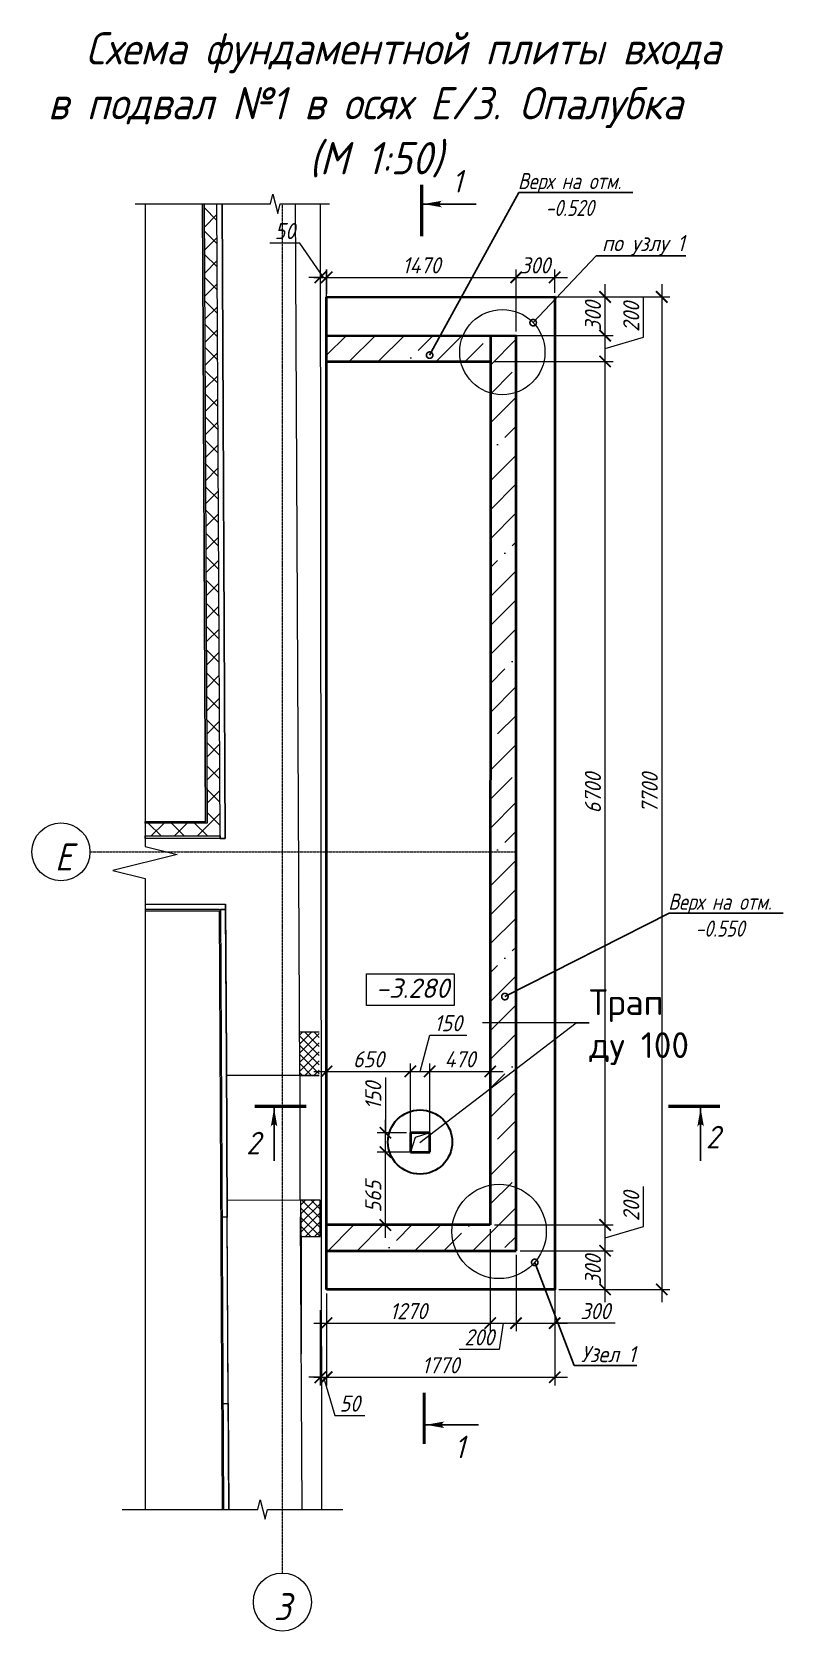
# Model space of a CAD drawing. Header units: millimetres. Extents: x 504091 to 2165846, y 135022 to 442887.
# Drawn here: x 1268384 to 1274212, y 255881 to 268288 of the extents above; entities that cross this region are included whole.
import ezdxf
from ezdxf import colors
from ezdxf.entities.mleader import LeaderData, LeaderLine
from ezdxf.math import Vec2, Vec3

# ---------------------------------------------------------------- set-up
doc = ezdxf.new("R2010")
doc.units = ezdxf.units.MM
for name, pattern in [('ADSK_Линия сетки', [25, 20, -2.5, 0, -2.5]), ('IMPORT-ADSK_Штриховая_ш3 п1_5 _2_', [4.5, 3, -1.5]), ('осеваяX2', [4, 2.5, -0.5, 0.5, -0.5])]:
    doc.linetypes.add(name, pattern=pattern)
doc.layers.get('Defpoints').update_dxf_attribs({"color": 255})
doc.layers.add('!Defpoints', color=255, linetype='Continuous', lineweight=5, plot=False)
for name, color, linetype, lineweight in [('+АР_Вспомогательная', 7, 'Continuous', 9), ('A-DETL', 90, 'Continuous', 9), ('A-DETL-GENF', 92, 'Continuous', 18), ('A-DETL-MEDM', 33, 'Continuous', 9), ('A-DETL-THIN', 151, 'Continuous', 18), ('S-STRS', 31, 'Continuous', 9), ('Аннотация', 7, 'Continuous', 9), ('Монолит тонкий', 204, 'Continuous', 9), ('Обобщенные модели', 7, 'Continuous', 18), ('Оси', 165, 'осеваяX2', 13), ('отметки', 7, 'Continuous', 20), ('Размер', 7, 'Continuous', 13), ('Размеры КР', 164, 'Continuous', 9)]:
    doc.layers.add(name, color=color, linetype=linetype, lineweight=lineweight)
for name, color, linetype in [('PS_Обозначения', 7, 'Continuous'), ('SGRAND', 7, 'Continuous'), ('Контур', 7, 'Continuous')]:
    doc.layers.add(name, color=color, linetype=linetype)
doc.styles.add('GOST 2.304_new', font='isocpeur.ttf', dxfattribs={"width": 0.9, "oblique": 15})
doc.styles.add('PDF ISOCPEUR', font='isocpeur.ttf')
doc.dimstyles.new('SPDS 1_50', dxfattribs={"dimscale": 50, "dimtxt": 2.5, "dimasz": 1.77, "dimexe": 1.25, "dimexo": 0.625, "dimtad": 1, "dimdec": 0, "dimrnd": 0.001, "dimzin": 9, "dimtxsty": 'GOST 2.304_new', "dimblk": 'ARCHTICK', "dimcen": 2.5, "dimdle": 2, "dimclrt": 256, "dimadec": 0, "dimazin": 2, "dimtfac": 0.75, "dimtdec": 0, "dimtmove": 1, "dimatfit": 3, "dimfxl": 0, "dimtolj": 1, "dimlwd": 9, "dimlwe": 9, "dimarcsym": 0})

# ---------------------------------------------------------------- blocks, each defined once
blk = doc.blocks.new('_ArchTick')
at = {"color": 0, "linetype": 'ByBlock', "const_width": 0.15}
blk.add_lwpolyline([(-0.5, -0.5), (0.5, 0.5)], dxfattribs=at)
blk = doc.blocks.new('*D2833')
at = {"layer": 'Defpoints', "color": 0, "lineweight": 20, "transparency": 16777216}
for p in [(1270670, 258532), (1270621, 258403), (1270670, 257850)]:
    blk.add_point(p, dxfattribs=at)
at = {"layer": 'Контур', "color": 0, "lineweight": 9, "transparency": 16777216}
for p, q in [((1270670, 258500), (1270670, 257787)), ((1270621, 258371), (1270621, 257787)), ((1270621, 257850), (1270532, 257850)), ((1270621, 257850), (1270670, 257850)), ((1270621, 257850), (1270670, 257850)), ((1270646, 257850), (1270735, 257553)), ((1270670, 257850), (1270759, 257850)), ((1270735, 257553), (1270966, 257553))]:
    blk.add_line(p, q, dxfattribs=at)
at = {"layer": 'Контур', "color": 0, "lineweight": 9, "transparency": 16777216, "xscale": 88.5, "yscale": 88.5, "zscale": 88.5}
blk.add_blockref('_ArchTick', (1270621, 257850), dxfattribs=at)
at = {"layer": 'Контур', "color": 0, "lineweight": 9, "transparency": 16777216, "xscale": 88.5, "yscale": 88.5, "zscale": 88.5, "rotation": 180}
blk.add_blockref('_ArchTick', (1270670, 257850), dxfattribs=at)
at = {"layer": 'Контур', "lineweight": 20, "transparency": 16777216, "insert": (1270850, 257646), "char_height": 125, "attachment_point": 5, "style": 'GOST 2.304_new'}
blk.add_mtext('\\A1;50', dxfattribs=at)
blk = doc.blocks.new('*D2834')
at = {"layer": 'Defpoints', "color": 0, "lineweight": 20, "transparency": 16777216}
for p in [(1270670, 258532), (1272440, 258532), (1272440, 257850)]:
    blk.add_point(p, dxfattribs=at)
at = {"layer": 'Контур', "color": 0, "lineweight": 9, "transparency": 16777216}
for p, q in [((1270670, 258500), (1270670, 257787)), ((1272440, 258500), (1272440, 257787)), ((1270570, 257850), (1272540, 257850))]:
    blk.add_line(p, q, dxfattribs=at)
at = {"layer": 'Контур', "color": 0, "lineweight": 9, "transparency": 16777216, "xscale": 88.5, "yscale": 88.5, "zscale": 88.5, "rotation": 180}
blk.add_blockref('_ArchTick', (1270670, 257850), dxfattribs=at)
at = {"layer": 'Контур', "color": 0, "lineweight": 9, "transparency": 16777216, "xscale": 88.5, "yscale": 88.5, "zscale": 88.5}
blk.add_blockref('_ArchTick', (1272440, 257850), dxfattribs=at)
at = {"layer": 'Контур', "lineweight": 20, "transparency": 16777216, "insert": (1271555, 257943), "char_height": 125, "attachment_point": 5, "style": 'GOST 2.304_new'}
blk.add_mtext('\\A1;1770', dxfattribs=at)
blk = doc.blocks.new('*D2835')
at = {"layer": 'Defpoints', "color": 0, "lineweight": 20, "transparency": 16777216}
for p in [(1271940, 259032), (1270670, 258532), (1271940, 258270)]:
    blk.add_point(p, dxfattribs=at)
at = {"layer": 'Контур', "color": 0, "lineweight": 9, "transparency": 16777216}
for p, q in [((1271940, 259000), (1271940, 258207)), ((1270670, 258500), (1270670, 258207)), ((1270570, 258270), (1272040, 258270))]:
    blk.add_line(p, q, dxfattribs=at)
at = {"layer": 'Контур', "color": 0, "lineweight": 9, "transparency": 16777216, "xscale": 88.5, "yscale": 88.5, "zscale": 88.5, "rotation": 180}
blk.add_blockref('_ArchTick', (1270670, 258270), dxfattribs=at)
at = {"layer": 'Контур', "color": 0, "lineweight": 9, "transparency": 16777216, "xscale": 88.5, "yscale": 88.5, "zscale": 88.5}
blk.add_blockref('_ArchTick', (1271940, 258270), dxfattribs=at)
at = {"layer": 'Контур', "lineweight": 20, "transparency": 16777216, "insert": (1271305, 258363), "char_height": 125, "attachment_point": 5, "style": 'GOST 2.304_new'}
blk.add_mtext('\\A1;1270', dxfattribs=at)
blk = doc.blocks.new('*D2836')
at = {"layer": 'Defpoints', "color": 0, "lineweight": 20, "transparency": 16777216}
for p in [(1271940, 259032), (1272140, 258832), (1272140, 258270)]:
    blk.add_point(p, dxfattribs=at)
at = {"layer": 'Контур', "color": 0, "lineweight": 9, "transparency": 16777216}
for p, q in [((1271940, 259000), (1271940, 258207)), ((1272140, 258800), (1272140, 258207)), ((1271840, 258270), (1272240, 258270)), ((1272040, 258270), (1272009, 258066)), ((1272009, 258066), (1271700, 258066))]:
    blk.add_line(p, q, dxfattribs=at)
at = {"layer": 'Контур', "color": 0, "lineweight": 9, "transparency": 16777216, "xscale": 88.5, "yscale": 88.5, "zscale": 88.5, "rotation": 180}
blk.add_blockref('_ArchTick', (1271940, 258270), dxfattribs=at)
at = {"layer": 'Контур', "color": 0, "lineweight": 9, "transparency": 16777216, "xscale": 88.5, "yscale": 88.5, "zscale": 88.5}
blk.add_blockref('_ArchTick', (1272140, 258270), dxfattribs=at)
at = {"layer": 'Контур', "lineweight": 20, "transparency": 16777216, "insert": (1271855, 258160), "char_height": 125, "attachment_point": 5, "style": 'GOST 2.304_new'}
blk.add_mtext('\\A1;200', dxfattribs=at)
blk = doc.blocks.new('*D2837')
at = {"layer": 'Defpoints', "color": 0, "lineweight": 20, "transparency": 16777216}
for p in [(1272140, 258832), (1272440, 258832), (1272440, 258270)]:
    blk.add_point(p, dxfattribs=at)
at = {"layer": 'Контур', "color": 0, "lineweight": 9, "transparency": 16777216}
for p, q in [((1272140, 258800), (1272140, 258207)), ((1272440, 258800), (1272440, 258207)), ((1272040, 258270), (1272540, 258270)), ((1272910, 258270), (1272440, 258270))]:
    blk.add_line(p, q, dxfattribs=at)
at = {"layer": 'Контур', "color": 0, "lineweight": 9, "transparency": 16777216, "xscale": 88.5, "yscale": 88.5, "zscale": 88.5, "rotation": 180}
blk.add_blockref('_ArchTick', (1272140, 258270), dxfattribs=at)
at = {"layer": 'Контур', "color": 0, "lineweight": 9, "transparency": 16777216, "xscale": 88.5, "yscale": 88.5, "zscale": 88.5}
blk.add_blockref('_ArchTick', (1272440, 258270), dxfattribs=at)
at = {"layer": 'Контур', "lineweight": 20, "transparency": 16777216, "insert": (1272755, 258363), "char_height": 125, "attachment_point": 5, "style": 'GOST 2.304_new'}
blk.add_mtext('\\A1;300', dxfattribs=at)
blk = doc.blocks.new('*D2838')
at = {"layer": 'Defpoints', "color": 0, "lineweight": 20, "transparency": 16777216}
for p in [(1272140, 258832), (1272831, 258832), (1272440, 258532)]:
    blk.add_point(p, dxfattribs=at)
at = {"layer": 'Контур', "color": 0, "lineweight": 9, "transparency": 16777216}
for p, q in [((1272831, 258432), (1272831, 258932)), ((1272172, 258832), (1272894, 258832)), ((1272472, 258532), (1272894, 258532))]:
    blk.add_line(p, q, dxfattribs=at)
at = {"layer": 'Контур', "color": 0, "lineweight": 9, "transparency": 16777216, "xscale": 88.5, "yscale": 88.5, "zscale": 88.5}
for p, rotation in [((1272831, 258832), 90), ((1272831, 258532), 270)]:
    blk.add_blockref('_ArchTick', p, dxfattribs=dict(at, rotation=rotation))
at = {"layer": 'Контур', "lineweight": 20, "transparency": 16777216, "insert": (1272737, 258682), "char_height": 125, "attachment_point": 5, "rotation": 90, "style": 'GOST 2.304_new'}
blk.add_mtext('\\A1;300', dxfattribs=at)
blk = doc.blocks.new('*D2839')
at = {"layer": 'Defpoints', "color": 0, "lineweight": 20, "transparency": 16777216}
for p in [(1271940, 259032), (1272831, 259032), (1272140, 258832)]:
    blk.add_point(p, dxfattribs=at)
at = {"layer": 'Контур', "color": 0, "lineweight": 9, "transparency": 16777216}
for p, q in [((1273128, 259021), (1273128, 259330)), ((1272831, 258732), (1272831, 259132)), ((1271972, 259032), (1272894, 259032)), ((1272831, 258932), (1273128, 259021)), ((1272172, 258832), (1272894, 258832))]:
    blk.add_line(p, q, dxfattribs=at)
at = {"layer": 'Контур', "color": 0, "lineweight": 9, "transparency": 16777216, "xscale": 88.5, "yscale": 88.5, "zscale": 88.5}
for p, rotation in [((1272831, 259032), 90), ((1272831, 258832), 270)]:
    blk.add_blockref('_ArchTick', p, dxfattribs=dict(at, rotation=rotation))
at = {"layer": 'Контур', "lineweight": 20, "transparency": 16777216, "insert": (1273034, 259176), "char_height": 125, "attachment_point": 5, "rotation": 90, "style": 'GOST 2.304_new'}
blk.add_mtext('\\A1;200', dxfattribs=at)
blk = doc.blocks.new('*D2840')
at = {"layer": 'Defpoints', "color": 0, "lineweight": 20, "transparency": 16777216}
for p in [(1271941, 265732), (1272831, 265732), (1271940, 259032)]:
    blk.add_point(p, dxfattribs=at)
at = {"layer": 'Контур', "color": 0, "lineweight": 9, "transparency": 16777216}
for p, q in [((1272831, 258932), (1272831, 265832)), ((1271972, 265732), (1272894, 265732)), ((1271972, 259032), (1272894, 259032))]:
    blk.add_line(p, q, dxfattribs=at)
at = {"layer": 'Контур', "color": 0, "lineweight": 9, "transparency": 16777216, "xscale": 88.5, "yscale": 88.5, "zscale": 88.5}
for p, rotation in [((1272831, 265732), 90), ((1272831, 259032), 270)]:
    blk.add_blockref('_ArchTick', p, dxfattribs=dict(at, rotation=rotation))
at = {"layer": 'Контур', "lineweight": 20, "transparency": 16777216, "insert": (1272737, 262382), "char_height": 125, "attachment_point": 5, "rotation": 90, "style": 'GOST 2.304_new'}
blk.add_mtext('\\A1;6700', dxfattribs=at)
blk = doc.blocks.new('*D2841')
at = {"layer": 'Defpoints', "color": 0, "lineweight": 20, "transparency": 16777216}
for p in [(1272017, 265932), (1272831, 265932), (1271941, 265732)]:
    blk.add_point(p, dxfattribs=at)
at = {"layer": 'Контур', "color": 0, "lineweight": 9, "transparency": 16777216}
for p, q in [((1273128, 265921), (1273128, 266230)), ((1272831, 265632), (1272831, 266032)), ((1272048, 265932), (1272894, 265932)), ((1272831, 265832), (1273128, 265921)), ((1271972, 265732), (1272894, 265732))]:
    blk.add_line(p, q, dxfattribs=at)
at = {"layer": 'Контур', "color": 0, "lineweight": 9, "transparency": 16777216, "xscale": 88.5, "yscale": 88.5, "zscale": 88.5}
for p, rotation in [((1272831, 265932), 90), ((1272831, 265732), 270)]:
    blk.add_blockref('_ArchTick', p, dxfattribs=dict(at, rotation=rotation))
at = {"layer": 'Контур', "lineweight": 20, "transparency": 16777216, "insert": (1273034, 266076), "char_height": 125, "attachment_point": 5, "rotation": 90, "style": 'GOST 2.304_new'}
blk.add_mtext('\\A1;200', dxfattribs=at)
blk = doc.blocks.new('*D2842')
at = {"layer": 'Defpoints', "color": 0, "lineweight": 20, "transparency": 16777216}
for p in [(1272191, 266232), (1272831, 266232), (1272017, 265932)]:
    blk.add_point(p, dxfattribs=at)
at = {"layer": 'Контур', "color": 0, "lineweight": 9, "transparency": 16777216}
for p, q in [((1272831, 265832), (1272831, 266332)), ((1272222, 266232), (1272894, 266232)), ((1272048, 265932), (1272894, 265932))]:
    blk.add_line(p, q, dxfattribs=at)
at = {"layer": 'Контур', "color": 0, "lineweight": 9, "transparency": 16777216, "xscale": 88.5, "yscale": 88.5, "zscale": 88.5}
for p, rotation in [((1272831, 266232), 90), ((1272831, 265932), 270)]:
    blk.add_blockref('_ArchTick', p, dxfattribs=dict(at, rotation=rotation))
at = {"layer": 'Контур', "lineweight": 20, "transparency": 16777216, "insert": (1272737, 266082), "char_height": 125, "attachment_point": 5, "rotation": 90, "style": 'GOST 2.304_new'}
blk.add_mtext('\\A1;300', dxfattribs=at)
blk = doc.blocks.new('*D2843')
at = {"layer": 'Defpoints', "color": 0, "lineweight": 20, "transparency": 16777216}
for p in [(1270621, 266953), (1270671, 266384), (1270671, 266224)]:
    blk.add_point(p, dxfattribs=at)
at = {"layer": 'Контур', "color": 0, "lineweight": 9, "transparency": 16777216}
for p, q in [((1270621, 266922), (1270621, 266321)), ((1270461, 266649), (1270230, 266649)), ((1270646, 266384), (1270461, 266649)), ((1270621, 266384), (1270532, 266384)), ((1270621, 266384), (1270671, 266384)), ((1270621, 266384), (1270671, 266384)), ((1270671, 266255), (1270671, 266446)), ((1270671, 266384), (1270759, 266384))]:
    blk.add_line(p, q, dxfattribs=at)
at = {"layer": 'Контур', "color": 0, "lineweight": 9, "transparency": 16777216, "xscale": 88.5, "yscale": 88.5, "zscale": 88.5}
blk.add_blockref('_ArchTick', (1270621, 266384), dxfattribs=at)
at = {"layer": 'Контур', "color": 0, "lineweight": 9, "transparency": 16777216, "xscale": 88.5, "yscale": 88.5, "zscale": 88.5, "rotation": 180}
blk.add_blockref('_ArchTick', (1270671, 266384), dxfattribs=at)
at = {"layer": 'Контур', "lineweight": 20, "transparency": 16777216, "insert": (1270346, 266743), "char_height": 125, "attachment_point": 5, "style": 'GOST 2.304_new'}
blk.add_mtext('\\A1;50', dxfattribs=at)
blk = doc.blocks.new('*D2844')
at = {"layer": 'Defpoints', "color": 0, "lineweight": 20, "transparency": 16777216}
for p in [(1272440, 266384), (1272440, 266232), (1272141, 265932)]:
    blk.add_point(p, dxfattribs=at)
at = {"layer": 'Контур', "color": 0, "lineweight": 9, "transparency": 16777216}
for p, q in [((1272041, 266384), (1272540, 266384)), ((1272141, 265963), (1272141, 266446)), ((1272440, 266263), (1272440, 266446))]:
    blk.add_line(p, q, dxfattribs=at)
at = {"layer": 'Контур', "color": 0, "lineweight": 9, "transparency": 16777216, "xscale": 88.5, "yscale": 88.5, "zscale": 88.5, "rotation": 180}
blk.add_blockref('_ArchTick', (1272141, 266384), dxfattribs=at)
at = {"layer": 'Контур', "color": 0, "lineweight": 9, "transparency": 16777216, "xscale": 88.5, "yscale": 88.5, "zscale": 88.5}
blk.add_blockref('_ArchTick', (1272440, 266384), dxfattribs=at)
at = {"layer": 'Контур', "lineweight": 20, "transparency": 16777216, "insert": (1272289, 266477), "char_height": 125, "attachment_point": 5, "style": 'GOST 2.304_new'}
blk.add_mtext('\\A1;300', dxfattribs=at)
blk = doc.blocks.new('*D2845')
at = {"layer": 'Defpoints', "color": 0, "lineweight": 20, "transparency": 16777216}
for p in [(1272440, 266232), (1272440, 258532), (1273271, 258532)]:
    blk.add_point(p, dxfattribs=at)
at = {"layer": 'Контур', "color": 0, "lineweight": 9, "transparency": 16777216}
for p, q in [((1273271, 266332), (1273271, 258432)), ((1272472, 266232), (1273334, 266232)), ((1272472, 258532), (1273334, 258532))]:
    blk.add_line(p, q, dxfattribs=at)
at = {"layer": 'Контур', "color": 0, "lineweight": 9, "transparency": 16777216, "xscale": 88.5, "yscale": 88.5, "zscale": 88.5}
for p, rotation in [((1273271, 266232), 90), ((1273271, 258532), 270)]:
    blk.add_blockref('_ArchTick', p, dxfattribs=dict(at, rotation=rotation))
at = {"layer": 'Контур', "lineweight": 20, "transparency": 16777216, "insert": (1273178, 262382), "char_height": 125, "attachment_point": 5, "rotation": 90, "style": 'GOST 2.304_new'}
blk.add_mtext('\\A1;7700', dxfattribs=at)
blk = doc.blocks.new('*D2952')
at = {"layer": 'Defpoints', "color": 0, "lineweight": 20, "transparency": 16777216}
for p in [(1272141, 266384), (1270670, 265931), (1272141, 265932)]:
    blk.add_point(p, dxfattribs=at)
at = {"layer": 'Контур', "color": 0, "lineweight": 9, "transparency": 16777216}
for p, q in [((1270570, 266384), (1272241, 266384)), ((1270670, 265962), (1270670, 266446)), ((1272141, 265963), (1272141, 266446))]:
    blk.add_line(p, q, dxfattribs=at)
at = {"layer": 'Контур', "color": 0, "lineweight": 9, "transparency": 16777216, "xscale": 88.5, "yscale": 88.5, "zscale": 88.5, "rotation": 180}
blk.add_blockref('_ArchTick', (1270670, 266384), dxfattribs=at)
at = {"layer": 'Контур', "color": 0, "lineweight": 9, "transparency": 16777216, "xscale": 88.5, "yscale": 88.5, "zscale": 88.5}
blk.add_blockref('_ArchTick', (1272141, 266384), dxfattribs=at)
at = {"layer": 'Контур', "lineweight": 20, "transparency": 16777216, "insert": (1271406, 266477), "char_height": 125, "attachment_point": 5, "style": 'GOST 2.304_new'}
blk.add_mtext('\\A1;1470', dxfattribs=at)
blk = doc.blocks.new('_DotSmall')
at = {"color": 0, "linetype": 'ByBlock', "lineweight": 35, "const_width": 0.5}
blk.add_lwpolyline([(-0.0625, 0, 1), (0.0625, 0, 1)], format="xyb", close=True, dxfattribs=at)
blk = doc.blocks.new('_None')
blk = doc.blocks.new('*D4279')
at = {"layer": 'Defpoints', "color": 0, "lineweight": 20, "transparency": 16777216}
for p in [(1271320, 260223), (1271320, 259626), (1270670, 259514)]:
    blk.add_point(p, dxfattribs=at)
at = {"layer": 'Размеры КР', "color": 0, "lineweight": 9, "transparency": 16777216}
for p, q in [((1270570, 260223), (1271420, 260223)), ((1270670, 259545), (1270670, 260285)), ((1271320, 259657), (1271320, 260285))]:
    blk.add_line(p, q, dxfattribs=at)
at = {"layer": 'Размеры КР', "color": 0, "lineweight": 9, "transparency": 16777216, "xscale": 88.5, "yscale": 88.5, "zscale": 88.5, "rotation": 180}
blk.add_blockref('_ArchTick', (1270670, 260223), dxfattribs=at)
at = {"layer": 'Размеры КР', "color": 0, "lineweight": 9, "transparency": 16777216, "xscale": 88.5, "yscale": 88.5, "zscale": 88.5}
blk.add_blockref('_ArchTick', (1271320, 260223), dxfattribs=at)
at = {"layer": 'Размеры КР', "lineweight": 20, "transparency": 16777216, "insert": (1270995, 260317), "char_height": 125, "attachment_point": 5, "style": 'GOST 2.304_new'}
blk.add_mtext('\\A1;650', dxfattribs=at)
blk = doc.blocks.new('*D4280')
at = {"layer": 'Defpoints', "color": 0, "lineweight": 20, "transparency": 16777216}
for p in [(1271470, 260223), (1271470, 259672), (1271320, 259626)]:
    blk.add_point(p, dxfattribs=at)
at = {"layer": 'Размеры КР', "color": 0, "lineweight": 9, "transparency": 16777216}
for p, q in [((1271395, 260223), (1271470, 260503)), ((1271470, 260503), (1271757, 260503)), ((1271220, 260223), (1271570, 260223)), ((1271320, 259657), (1271320, 260285)), ((1271470, 259703), (1271470, 260285))]:
    blk.add_line(p, q, dxfattribs=at)
at = {"layer": 'Размеры КР', "color": 0, "lineweight": 9, "transparency": 16777216, "xscale": 88.5, "yscale": 88.5, "zscale": 88.5, "rotation": 180}
blk.add_blockref('_ArchTick', (1271320, 260223), dxfattribs=at)
at = {"layer": 'Размеры КР', "color": 0, "lineweight": 9, "transparency": 16777216, "xscale": 88.5, "yscale": 88.5, "zscale": 88.5}
blk.add_blockref('_ArchTick', (1271470, 260223), dxfattribs=at)
at = {"layer": 'Размеры КР', "lineweight": 20, "transparency": 16777216, "insert": (1271613, 260597), "char_height": 125, "attachment_point": 5, "style": 'GOST 2.304_new'}
blk.add_mtext('\\A1;150', dxfattribs=at)
blk = doc.blocks.new('*D4281')
at = {"layer": 'Defpoints', "color": 0, "lineweight": 20, "transparency": 16777216}
for p in [(1271940, 260223), (1271470, 259672), (1271940, 259701)]:
    blk.add_point(p, dxfattribs=at)
at = {"layer": 'Размеры КР', "color": 0, "lineweight": 9, "transparency": 16777216}
for p, q in [((1271370, 260223), (1272040, 260223)), ((1271470, 259703), (1271470, 260285)), ((1271940, 259732), (1271940, 260285))]:
    blk.add_line(p, q, dxfattribs=at)
at = {"layer": 'Размеры КР', "color": 0, "lineweight": 9, "transparency": 16777216, "xscale": 88.5, "yscale": 88.5, "zscale": 88.5, "rotation": 180}
blk.add_blockref('_ArchTick', (1271470, 260223), dxfattribs=at)
at = {"layer": 'Размеры КР', "color": 0, "lineweight": 9, "transparency": 16777216, "xscale": 88.5, "yscale": 88.5, "zscale": 88.5}
blk.add_blockref('_ArchTick', (1271940, 260223), dxfattribs=at)
at = {"layer": 'Размеры КР', "lineweight": 20, "transparency": 16777216, "insert": (1271705, 260317), "char_height": 125, "attachment_point": 5, "style": 'GOST 2.304_new'}
blk.add_mtext('\\A1;470', dxfattribs=at)
blk = doc.blocks.new('*D4282')
at = {"layer": 'Defpoints', "color": 0, "lineweight": 20, "transparency": 16777216}
for p in [(1271126, 259597), (1271355, 259597), (1271238, 259032)]:
    blk.add_point(p, dxfattribs=at)
at = {"layer": 'Размеры КР', "color": 0, "lineweight": 9, "transparency": 16777216}
for p, q in [((1271126, 258932), (1271126, 259697)), ((1271324, 259597), (1271063, 259597)), ((1271207, 259032), (1271063, 259032))]:
    blk.add_line(p, q, dxfattribs=at)
at = {"layer": 'Размеры КР', "color": 0, "lineweight": 9, "transparency": 16777216, "xscale": 88.5, "yscale": 88.5, "zscale": 88.5}
for p, rotation in [((1271126, 259597), 90), ((1271126, 259032), 270)]:
    blk.add_blockref('_ArchTick', p, dxfattribs=dict(at, rotation=rotation))
at = {"layer": 'Размеры КР', "lineweight": 20, "transparency": 16777216, "insert": (1271032, 259251), "char_height": 125, "attachment_point": 5, "rotation": 90, "style": 'GOST 2.304_new'}
blk.add_mtext('\\A1;565', dxfattribs=at)
blk = doc.blocks.new('*D4283')
at = {"layer": 'Defpoints', "color": 0, "lineweight": 20, "transparency": 16777216}
for p in [(1271126, 259747), (1271320, 259747), (1271355, 259597)]:
    blk.add_point(p, dxfattribs=at)
at = {"layer": 'Размеры КР', "color": 0, "lineweight": 9, "transparency": 16777216}
for p, q in [((1271126, 260177), (1271126, 259747)), ((1271126, 259497), (1271126, 259847)), ((1271289, 259747), (1271063, 259747)), ((1271324, 259597), (1271063, 259597))]:
    blk.add_line(p, q, dxfattribs=at)
at = {"layer": 'Размеры КР', "color": 0, "lineweight": 9, "transparency": 16777216, "xscale": 88.5, "yscale": 88.5, "zscale": 88.5}
for p, rotation in [((1271126, 259747), 90), ((1271126, 259597), 270)]:
    blk.add_blockref('_ArchTick', p, dxfattribs=dict(at, rotation=rotation))
at = {"layer": 'Размеры КР', "lineweight": 20, "transparency": 16777216, "insert": (1271032, 260034), "char_height": 125, "attachment_point": 5, "rotation": 90, "style": 'GOST 2.304_new'}
blk.add_mtext('\\A1;150', dxfattribs=at)

msp = doc.modelspace()

# ---------------------------------------------------------------- hatches: boundary and pattern name
at = {"layer": 'A-DETL-GENF'}
h = msp.add_hatch(dxfattribs=at)
h.set_pattern_fill('FP10_21', color=252, style=0, pattern_type=2)
h.set_pattern_definition([(45, (1336429.88, 247809.98), (-89.80256, 89.80256), []), (135, (1336429.88, 247809.98), (-89.80256, -89.80256), [])])
h.paths.add_polyline_path([(1269818.7159, 266953.0155), (1269718.7152, 266953.0155), (1269743.1283, 262150.0264), (1269260.8613, 262150.0264), (1269260.8613, 262050.0264), (1269843.6372, 262050.0264)])
at = {"layer": 'A-DETL-GENF', "lineweight": 9}
h = msp.add_hatch(dxfattribs=at)
h.set_pattern_fill('FP10_20', style=0, pattern_type=2)
h.set_pattern_definition([(45, (1336429.88, 247914.98), (-35.35534, 35.35534), []), (135, (1336429.88, 247914.98), (-35.35534, -35.35534), [])])
h.paths.add_polyline_path([(1270612.9494, 260192.3286), (1270612.9494, 260526.7741), (1270462.9514, 260526.7741), (1270462.632, 260191.9458)])
h = msp.add_hatch(dxfattribs=at)
h.set_pattern_fill('FP10_19', style=0, pattern_type=2)
h.set_pattern_definition([(45, (1336429.88, 247719.98), (-35.35534, 35.35534), []), (135, (1336429.88, 247719.98), (-35.35534, -35.35534), [])])
h.paths.add_polyline_path([(1270536.1273, 258941.6493), (1270619.2587, 258942.015), (1270619.2587, 259223.9474), (1270467.5523, 259223.9474), (1270469.2587, 258941.6493)])
at = {"layer": 'PS_Обозначения', "ltscale": 50}
for points in [[(1271420.939, 266952.644), (1271570.939, 266979.044, 0.8390996312), (1271570.939, 266926.244)], [(1270262.3478, 259939.2127), (1270235.9478, 259789.2127, -0.8390996312), (1270288.7478, 259789.2127)], [(1273572.4522, 259939.2127), (1273598.8522, 259789.2127, 0.8390996312), (1273546.0522, 259789.2127)], [(1271439.4506, 257481.2499), (1271589.4506, 257454.8499, -0.8390996312), (1271589.4506, 257507.6499)]]:
    msp.add_hatch(color=256, dxfattribs=at).paths.add_polyline_path(points, flags=0)
at = {"layer": 'SGRAND', "lineweight": 20}
h = msp.add_hatch(dxfattribs=at)
h.set_pattern_fill('ANSI35', color=256, scale=50)
h.paths.add_polyline_path([(1272140.9076, 265931.6514), (1270670.4885, 265930.8182), (1270670.4885, 265730.7966), (1271940.974, 265731.6078), (1271940.6501, 261926.3826), (1272140.6234, 261926.3826)])
h.paths.add_polyline_path([(1272140.6234, 261926.3826), (1271940.6501, 261926.3826), (1271940.4037, 259031.6493), (1270670.4885, 259031.6493), (1270670.4885, 258831.6493), (1272140.4037, 258831.6493)])

# ---------------------------------------------------------------- linework, layer by layer
at = {"layer": '!Defpoints', "lineweight": 30}
msp.add_circle((1271395.518, 259675.2521), 249.0868, dxfattribs=at)
at = {"layer": '+АР_Вспомогательная', "color": 7, "linetype": 'Continuous', "ltscale": 50}
for points in [[(1269183.4184, 266953.0155), (1270234.9643, 266953.0155), (1270253.7143, 267028.0155), (1270291.2143, 266878.0155), (1270309.9643, 266953.0155), (1270693.777, 266953.0155)], [(1269260.8613, 266953.0155), (1269260.8613, 261969.252), (1269510.8613, 261906.752), (1269010.8613, 261781.752), (1269260.8613, 261719.252), (1269260.8613, 256824.9228)], [(1269084.439, 256824.9228), (1270135.9849, 256824.9228), (1270154.7349, 256899.9228), (1270192.2349, 256749.9228), (1270210.9849, 256824.9228), (1270797.0875, 256824.9228)]]:
    msp.add_lwpolyline(points, dxfattribs=at)
msp.add_line((1269892.4076, 260324.6526), (1269898.6769, 259091.2423))
at = {"layer": 'A-DETL', "color": 18, "true_color": 0x000000}
for p, q in [((1269731.0671, 262162.0264), (1269706.7151, 266953.0155)), ((1269733.0773, 262160.0264), (1269708.7151, 266953.0155)), ((1269843.7389, 262050.0264), (1269818.7324, 266953.0155)), ((1269883.7386, 262030.1872), (1269858.7164, 266953.0155)), ((1270620.7257, 266953.0155), (1270630.2056, 256824.9228)), ((1269260.8613, 262150.0264), (1269260.8613, 262162.0264)), ((1269260.8613, 262162.0264), (1269731.0671, 262162.0264)), ((1269260.8613, 262160.0264), (1269733.0773, 262160.0264)), ((1269260.8613, 262030.0264), (1269260.8613, 262050.0264)), ((1269843.6372, 262050.0264), (1269843.7391, 262029.9839)), ((1269843.7389, 262030.0264), (1269843.7389, 262050.0264)), ((1269843.7391, 262029.9839), (1269883.7386, 262030.1872)), ((1269260.8613, 261520.0264), (1269260.8613, 261470.0264)), ((1269260.8613, 261470.0264), (1269836.5851, 261470.0264)), ((1269836.5343, 261480.0264), (1269261.8613, 261480.0264)), ((1269836.5343, 261480.0264), (1269886.3316, 261480.0264)), ((1269836.5851, 261470.0264), (1269860.1998, 256824.1191)), ((1269886.5341, 261480.1943), (1269846.5344, 261480.0264)), ((1269846.5344, 261480.0264), (1269870.1999, 256824.1191)), ((1269886.3316, 261480.0264), (1269886.3316, 261520.0264)), ((1269898.6769, 259091.2423), (1269858.6774, 259091.039)), ((1269866.0163, 257647.2012), (1269906.0158, 257647.4045)), ((1269906.0158, 257647.4045), (1269910.2004, 256824.1191))]:
    msp.add_line(p, q, dxfattribs=at)
at = {"layer": 'A-DETL', "color": 18, "lineweight": 18, "true_color": 0x000000}
for p, q in [((1269898.6769, 259091.2423), (1269892.4076, 260324.6526)), ((1270467.5562, 259223.1763), (1270468.2121, 259094.1372))]:
    msp.add_line(p, q, dxfattribs=at)
at = {"layer": 'A-DETL-MEDM', "color": 18, "true_color": 0x000000}
for p, q in [((1269858.7164, 266953.0155), (1269883.7394, 262030.0264)), ((1270462.632, 260191.9458), (1270428.2663, 266953.0155)), ((1269883.7394, 262030.0264), (1269260.8613, 262030.0264)), ((1269260.8613, 261520.0264), (1269886.3316, 261520.0264)), ((1269886.3316, 261520.0264), (1269892.4076, 260324.6526)), ((1269892.4076, 260324.6526), (1269886.5341, 261480.1943)), ((1269910.2004, 256824.1191), (1269898.6769, 259091.2423)), ((1269906.0158, 257647.4045), (1269898.6769, 259091.2423)), ((1270468.2121, 259094.1372), (1270468.9872, 258941.6493)), ((1270479.7503, 256824.1191), (1270468.2121, 259094.1372)), ((1270471.5286, 258941.6493), (1270471.5286, 258831.6493))]:
    msp.add_line(p, q, dxfattribs=at)
at = {"layer": 'A-DETL-THIN', "color": 18, "true_color": 0x000000}
for p, q in [((1269718.7152, 266953.0155), (1269743.1283, 262150.0264)), ((1269843.6372, 262050.0264), (1269818.7159, 266953.0155)), ((1269743.1283, 262150.0264), (1269260.8613, 262150.0264)), ((1269260.8613, 262150.0264), (1269260.8613, 262050.0264)), ((1269260.8613, 262050.0264), (1269843.6372, 262050.0264)), ((1270612.9494, 260526.7741), (1270462.9514, 260526.7741)), ((1270462.632, 260191.9458), (1270613.0914, 260191.9461)), ((1270618.9383, 259223.9474), (1270469.2587, 259223.9474)), ((1270619.2587, 258941.6493), (1270619.2587, 259223.9474)), ((1270469.2587, 259127.7998), (1270469.2587, 258941.6493)), ((1270469.2587, 258941.6493), (1270619.2587, 258941.6493)), ((1270471.602, 258831.6493), (1270471.602, 258393.0727)), ((1270471.602, 258393.0727), (1270471.602, 258033.0207))]:
    msp.add_line(p, q, dxfattribs=at)
at = {"layer": 'PS_Обозначения', "ltscale": 50}
for points in [[(1271408.439, 266702.644, 25, 25, 0), (1271408.439, 267102.644, 0, 0, 0)], [(1270512.3478, 259951.7127, 25, 25, 0), (1270112.3478, 259951.7127, 0, 0, 0)], [(1273322.4522, 259951.7127, 25, 25, 0), (1273722.4522, 259951.7127, 0, 0, 0)], [(1271426.9506, 257731.2499, 25, 25, 0), (1271426.9506, 257331.2499, 0, 0, 0)]]:
    msp.add_lwpolyline(points, format="xyseb", dxfattribs=at)
for points in [[(1271420.939, 266952.644), (1271830.8302, 266952.644)], [(1270262.3478, 259939.2127), (1270262.3478, 259529.3216)], [(1273572.4522, 259939.2127), (1273572.4522, 259529.3216)], [(1271439.4506, 257481.2499), (1271849.3417, 257481.2499)]]:
    msp.add_lwpolyline(points, dxfattribs=at)
at = {"layer": 'S-STRS', "color": 18, "linetype": 'IMPORT-ADSK_Штриховая_ш3 п1_5 _2_', "ltscale": 50, "true_color": 0x000000}
msp.add_line((1272140.9076, 265731.7223), (1272141.0221, 265731.7223), dxfattribs=at)
at = {"layer": 'S-STRS', "color": 18, "true_color": 0x000000}
msp.add_line((1271939.4037, 264616.6493), (1271939.4037, 264631.6493), dxfattribs=at)
at = {"layer": 'Аннотация', "lineweight": 20}
msp.add_lwpolyline([(1270979.1572, 260979.9601), (1271659.6561, 260979.9601), (1271659.6561, 260735.2017), (1270979.1572, 260735.2017)], close=True, dxfattribs=at)
at = {"layer": 'Контур', "lineweight": 20}
for centre, radius in [((1272033.872, 265803.946), 330.7329), ((1268608.6702, 261926.3826), 225), ((1272009.0174, 258981.1744), 365.9316), ((1270326.8049, 256106.1952), 225)]:
    msp.add_circle(centre, radius, dxfattribs=at)
at = {"layer": 'Монолит тонкий', "lineweight": 40, "ltscale": 100}
for p, q in [((1270670.4885, 265930.8182), (1272140.9076, 265931.6514)), ((1271940.991, 265931.5381), (1271940.4037, 259031.6493)), ((1272140.4037, 258831.6493), (1272140.9076, 265931.6514)), ((1272140.4037, 258831.6493), (1272140.9076, 265931.6514)), ((1270670.4885, 265730.7966), (1271940.974, 265731.6078)), ((1271470.183, 259746.5021), (1271320.183, 259746.5021)), ((1271320.183, 259746.5021), (1271320.183, 259596.5021)), ((1271470.183, 259596.5021), (1271470.183, 259746.5021)), ((1271320.183, 259596.5021), (1271470.183, 259596.5021)), ((1271940.4037, 259031.6493), (1270670.4885, 259031.6493)), ((1270670.4885, 258831.6493), (1272140.4037, 258831.6493))]:
    msp.add_line(p, q, dxfattribs=at)
msp.add_lwpolyline([(1270670.4885, 258531.6493), (1270670.4885, 266230.8099), (1272440.4531, 266231.8426), (1272440.4037, 258531.6493)], close=True, dxfattribs=at)
at = {"layer": 'Обобщенные модели'}
for p, q in [((1271320.183, 259596.5021), (1271320.183, 259746.5021)), ((1271320.183, 259746.5021), (1271470.183, 259746.5021)), ((1271357.683, 259709.0021), (1271320.183, 259596.5021)), ((1271470.183, 259746.5021), (1271357.683, 259709.0021)), ((1271470.183, 259746.5021), (1271470.183, 259596.5021)), ((1271470.183, 259596.5021), (1271320.183, 259596.5021))]:
    msp.add_line(p, q, dxfattribs=at)
at = {"layer": 'Оси', "linetype": 'ADSK_Линия сетки'}
for p, q in [((1270326.8049, 256331.1952), (1270326.8049, 266953.0155)), ((1268833.6702, 261926.3826), (1272139.4037, 261926.3826))]:
    msp.add_line(p, q, dxfattribs=at)
at = {"layer": 'Размеры КР', "lineweight": 20}
for p, q in [((1270613.0914, 260191.9474), (1269893.0821, 260191.9474)), ((1270462.632, 260191.9458), (1270462.632, 259223.9474)), ((1270619.2587, 259223.9474), (1269898.021, 259220.2814))]:
    msp.add_line(p, q, dxfattribs=at)

# ---------------------------------------------------------------- texts
at = {"layer": 'PS_Обозначения', "style": 'GOST 2.304_new', "oblique": 15, "width": 0.9}
for s, p in [('1', (1271643.6783, 267042.1808)), ('2', (1273613.5698, 259625.8637)), ('2', (1270046.3089, 259579.5759)), ('1', (1271662.1898, 257221.713))]:
    msp.add_text(s, height=175, dxfattribs=at).set_placement(p)
at = {"layer": 'Аннотация', "lineweight": 9}
note = msp.add_mtext_dynamic_manual_height_columns('\\pi403.54;Схема фундаментной плиты входа \\P\\pi111.5525;в подвал №1 в осях Е/3. Опалубка  \\P', width=5463.042089, gutter_width=2500, heights=[1983.7092, 0], dxfattribs=dict(at, insert=(1268395.851, 268286.0023), char_height=250, attachment_point=1, line_spacing_factor=1.022766, style='GOST 2.304_new'))
for column, words in zip(note.columns.linked_columns, ['\\pi2137.2425;(М 1:50)']):
    column.text = words
at = {"layer": 'Оси', "char_height": 210, "width": 139.32, "attachment_point": 5, "line_spacing_factor": 1.022766, "style": 'GOST 2.304_new'}
for s, insert in [('\\pt89.999,180.0015,270.0005,359.9995,449.9985,540.001,630,719.999,810.0015,900.0005,989.9995,1079.9985,1170.001,1260,1349.999,1440.0015,1530.0005,1619.9995,1709.9985,1800.001,1890,1979.999,2070.0015,2160.0005,2249.9995,2339.9985,2430.001,2520,2609.999,2700.0015,2790.0005,2879.9995;Е', (1268629.7821, 261887.1901)), ('\\pt53.9994,108.0009,162.0003,215.9997,269.9991,324.0006,378,431.9994,486.0009,540.0003,593.9997,647.9991,702.0006,756,809.9994,864.0009,918.0003,971.9997,1025.9991,1080.0006,1134,1187.9994,1242.0009,1296.0003,1349.9997,1403.9991,1458.0006,1512,1565.9994,1620.0009,1674.0003,1727.9997;3', (1270326.3896, 256069.7429))]:
    msp.add_mtext(s, dxfattribs=dict(at, insert=insert))
at = {"layer": 'отметки', "lineweight": 20, "insert": (1271051.9038, 260943.4694), "char_height": 150, "width": 771.616927, "attachment_point": 1, "line_spacing_factor": 1.022761, "style": 'GOST 2.304_new'}
msp.add_mtext('{\\W1;-3.280}', dxfattribs=at)

# ---------------------------------------------------------------- dimensions: what is measured, and where the dimension line sits
at = {"layer": 'Контур', "lineweight": 20}
for base, p1, p2, picture, middle in [((1270670.5234, 266383.7268), (1270620.7257, 266953.0155), (1270670.5234, 266223.7595), '*D2843', (1270429.8098, 266649.3518)), ((1272440.4538, 266383.7268), (1272140.9076, 265931.6514), (1272440.4538, 266231.6793), '*D2844', (1272289.4269, 266383.7268)), ((1272140.4037, 258269.5263), (1271940.4037, 259031.6493), (1272140.4037, 258831.6493), '*D2836', (1271978.2214, 258066.4013)), ((1272440.3648, 258269.5263), (1272140.4037, 258831.6493), (1272440.3648, 258831.6884), '*D2837', (1272754.7813, 258128.3963))]:
    dim = msp.add_linear_dim(base=base, p1=p1, p2=p2, dimstyle='SPDS 1_50', dxfattribs=at)
    dim.commit()
    dim.dimension.update_dxf_attribs({"geometry": picture, "text_midpoint": middle, "dimtype": 160})
for base, p1, p2, picture, middle in [((1272140.9076, 266383.7268), (1270670.4885, 265930.8182), (1272140.9076, 265931.6514), '*D2952', (1271405.6981, 266477.4768)), ((1271940.4037, 258269.5263), (1270670.4885, 258531.6493), (1271940.4037, 259031.6493), '*D2835', (1271305.4461, 258363.2763)), ((1270670.4885, 257849.5824), (1270620.96, 258402.5663), (1270670.4885, 258531.6493), '*D2833', (1270766.0367, 257646.4574)), ((1272440.4037, 257849.5824), (1270670.4885, 258531.6493), (1272440.4037, 258531.6493), '*D2834', (1271555.4461, 257943.3324))]:
    dim = msp.add_linear_dim(base=base, p1=p1, p2=p2, dimstyle='SPDS 1_50', dxfattribs=at)
    dim.commit()
    dim.dimension.update_dxf_attribs({"geometry": picture, "text_midpoint": middle})
for base, p1, p2, picture, middle in [((1272831.1994, 266231.6793), (1272016.9687, 265931.6514), (1272191.0233, 266231.6793), '*D2842', (1272831.1994, 266081.6181)), ((1272831.1994, 258831.6493), (1272440.4037, 258531.6493), (1272140.4037, 258831.6493), '*D2838', (1272831.1994, 258681.6493))]:
    dim = msp.add_linear_dim(base=base, p1=p1, p2=p2, angle=90, dimstyle='SPDS 1_50', dxfattribs=at)
    dim.commit()
    dim.dimension.update_dxf_attribs({"geometry": picture, "text_midpoint": middle, "dimtype": 160})
for base, p1, p2, picture, middle in [((1273271.4696, 258531.6493), (1272440.4531, 266231.6793), (1272440.3648, 258531.6493), '*D2845', (1273177.7196, 262381.6643)), ((1272831.1994, 265931.6514), (1271940.5759, 265731.6076), (1272016.9687, 265931.6514), '*D2841', (1273034.3244, 265951.942)), ((1272831.1994, 265731.6076), (1271940.4037, 259031.6493), (1271940.974, 265731.6076), '*D2840', (1272737.4494, 262381.6285)), ((1272831.1994, 259031.6493), (1272140.4037, 258831.6493), (1271940.4037, 259031.6493), '*D2839', (1273034.3244, 259051.9618))]:
    dim = msp.add_linear_dim(base=base, p1=p1, p2=p2, angle=90, dimstyle='SPDS 1_50', dxfattribs=at)
    dim.commit()
    dim.dimension.update_dxf_attribs({"geometry": picture, "text_midpoint": middle})
at = {"layer": 'Размеры КР', "lineweight": 20}
dim = msp.add_linear_dim(base=(1271470.183, 260222.7836), p1=(1271320.183, 259625.7493), p2=(1271470.183, 259671.5021), dimstyle='SPDS 1_50', dxfattribs=at)
dim.commit()
dim.dimension.update_dxf_attribs({"geometry": '*D4280', "text_midpoint": (1271500.9993, 260502.9146), "dimtype": 160})
for base, p1, p2, picture, middle in [((1271320.183, 260222.7836), (1270670.4885, 259514.0773), (1271320.183, 259625.7493), '*D4279', (1270995.3358, 260316.5336)), ((1271940.4607, 260222.7836), (1271470.183, 259671.5021), (1271940.4607, 259700.8134), '*D4281', (1271705.3219, 260316.5336))]:
    dim = msp.add_linear_dim(base=base, p1=p1, p2=p2, dimstyle='SPDS 1_50', dxfattribs=at)
    dim.commit()
    dim.dimension.update_dxf_attribs({"geometry": picture, "text_midpoint": middle})
for base, p1, p2, picture, middle in [((1271125.9936, 259746.5021), (1271355.1405, 259596.5021), (1271320.183, 259746.5021), '*D4283', (1271151.2226, 260033.7976)), ((1271125.9936, 259596.5021), (1271238.0326, 259031.6493), (1271355.1405, 259596.5021), '*D4282', (1271125.9936, 259250.6501))]:
    dim = msp.add_linear_dim(base=base, p1=p1, p2=p2, angle=90, dimstyle='SPDS 1_50', dxfattribs=at)
    dim.commit()
    dim.dimension.update_dxf_attribs({"geometry": picture, "text_midpoint": middle, "dimtype": 160})

# ---------------------------------------------------------------- leaders
at = {"layer": '!Defpoints', "ltscale": 50}
ml = msp.add_multileader_mtext('Standard', dxfattribs=at)
ml.set_content('Трап \\Pду 100', color=256, style='PDF ISOCPEUR')
ml.set_leader_properties(color=256, linetype='ByLayer', lineweight=-1)
ml.set_arrow_properties(name='NONE')
ml.build(insert=Vec2(0, 0))
ml.multileader.update_dxf_attribs({"text_left_attachment_type": 6, "text_right_attachment_type": 6, "dogleg_length": 100, "arrow_head_size": 300})
ctx = ml.context
ctx.base_point, ctx.char_height, ctx.arrow_head_size, ctx.landing_gap_size, ctx.plane_origin = Vec3(1272707.832, 260600.3628), 200, 300, 0, Vec3(1283093.7301, 231709.7378)
ctx.left_attachment, ctx.right_attachment = 6, 6
notes = []
notes.append((ctx, [(0, (1, 1, 0), (1272607.832, 260600.3628), (1, 0), 100, [(0, [(1271392.9742, 259671.3055)], 0, [])])]))
ctx.mtext.insert, ctx.mtext.width, ctx.mtext.flow_direction = Vec3(1272707.832, 260860.3628), 1489.588336, 5
at = {"layer": 'Размер', "ltscale": 20}
ml = msp.add_multileader_mtext('Standard', dxfattribs=at)
ml.set_content('\\A1;{\\W0.8;Верх на отм. -0.520}', color=256, style='GOST 2.304_new')
ml.set_leader_properties()
ml.set_arrow_properties(name='DOTSMALL')
ml.build(insert=Vec2(0, 0))
ml.multileader.update_dxf_attribs({"text_left_attachment_type": 6, "text_right_attachment_type": 6, "dogleg_length": 1, "arrow_head_size": 100})
ctx = ml.context
ctx.base_point, ctx.char_height, ctx.arrow_head_size, ctx.landing_gap_size, ctx.plane_origin = Vec3(1272182.3704, 267043.3618), 125, 100, 0, Vec3(1247922.9197, 412577.4767)
ctx.left_attachment, ctx.right_attachment, ctx.text_align_type = 6, 6, 1
notes.append((ctx, [(1, (1, 1, 0), (1272162.3704, 267043.3618), (1, 0), 20, [(0, [(1271469.3752, 265780.4849)], 0, [])])]))
ctx.mtext.insert, ctx.mtext.rotation, ctx.mtext.width, ctx.mtext.alignment, ctx.mtext.flow_direction = Vec3(1272555.84, 267193.3618), 6.2831853072, 854.743649, 2, 5
ml = msp.add_multileader_mtext('Standard', dxfattribs=at)
ml.set_content('\\A1;по узлу 1', color=256, style='GOST 2.304_new')
ml.set_leader_properties()
ml.set_arrow_properties(name='DOTSMALL')
ml.build(insert=Vec2(0, 0))
ml.multileader.update_dxf_attribs({"text_left_attachment_type": 6, "text_right_attachment_type": 6, "dogleg_length": 1, "arrow_head_size": 100})
ctx = ml.context
ctx.base_point, ctx.char_height, ctx.arrow_head_size, ctx.landing_gap_size, ctx.plane_origin = Vec3(1272780.6755, 266549.6316), 125, 100, 0, Vec3(1254608.693, 414579.146)
ctx.left_attachment, ctx.right_attachment, ctx.text_align_type = 6, 6, 1
notes.append((ctx, [(1, (1, 1, 0), (1272760.6755, 266549.6316), (1, 0), 20, [(0, [(1272272.9017, 266032.5265)], 0, [])])]))
ctx.mtext.insert, ctx.mtext.rotation, ctx.mtext.width, ctx.mtext.alignment, ctx.mtext.flow_direction = Vec3(1273126.9576, 266712.1316), 6.2831853072, 1664.96034, 2, 5
ml = msp.add_multileader_mtext('Standard', dxfattribs=at)
ml.set_content('\\A1;{\\W0.8;Верх на отм. -0.550}', color=256, style='GOST 2.304_new')
ml.set_leader_properties()
ml.set_arrow_properties(name='DOTSMALL')
ml.build(insert=Vec2(0, 0))
ml.multileader.update_dxf_attribs({"text_left_attachment_type": 6, "text_right_attachment_type": 6, "dogleg_length": 1, "arrow_head_size": 100})
ctx = ml.context
ctx.base_point, ctx.char_height, ctx.arrow_head_size, ctx.landing_gap_size, ctx.plane_origin = Vec3(1273348.6239, 261451.8596), 125, 100, 0, Vec3(1249089.1733, 406985.9746)
ctx.left_attachment, ctx.right_attachment, ctx.text_align_type = 6, 6, 1
notes.append((ctx, [(1, (1, 1, 0), (1273328.6239, 261451.8596), (1, 0), 20, [(0, [(1272053.6175, 260803.8781)], 0, [])])]))
ctx.mtext.insert, ctx.mtext.rotation, ctx.mtext.width, ctx.mtext.alignment, ctx.mtext.flow_direction = Vec3(1273722.0935, 261601.8596), 6.2831853072, 854.743649, 2, 5
ml = msp.add_multileader_mtext('Standard', dxfattribs=at)
ml.set_content('\\A1;Узел 1', color=256, style='GOST 2.304_new')
ml.set_leader_properties()
ml.set_arrow_properties(name='DOTSMALL')
ml.build(insert=Vec2(0, 0))
ml.multileader.update_dxf_attribs({"text_left_attachment_type": 6, "text_right_attachment_type": 6, "dogleg_length": 1, "arrow_head_size": 100})
ctx = ml.context
ctx.base_point, ctx.char_height, ctx.arrow_head_size, ctx.landing_gap_size, ctx.plane_origin = Vec3(1272611.2215, 257942.0373), 125, 100, 0, Vec3(1254439.2389, 405971.5517)
ctx.left_attachment, ctx.right_attachment, ctx.text_align_type = 6, 6, 1
notes.append((ctx, [(1, (1, 1, 0), (1272591.2215, 257942.0373), (1, 0), 20, [(0, [(1272285.316, 258741.2474)], 0, [])])]))
ctx.mtext.insert, ctx.mtext.rotation, ctx.mtext.width, ctx.mtext.alignment, ctx.mtext.flow_direction = Vec3(1272855.6526, 258092.0373), 6.2831853072, 1664.96034, 2, 5
for ctx, leaders in notes:
    for number, flags, end, landing, length, lines in leaders:
        leader = LeaderData()
        leader.index, (leader.has_last_leader_line, leader.has_dogleg_vector, leader.attachment_direction) = number, flags
        leader.last_leader_point, leader.dogleg_vector, leader.dogleg_length = Vec3(end), Vec3(landing), length
        for number, points, colour, breaks in lines:
            line = LeaderLine()
            line.index, line.vertices, line.color, line.breaks = number, Vec3.list(points), colors.encode_raw_color(colour), breaks
            leader.lines.append(line)
        ctx.leaders.append(leader)

doc.saveas('drawing.dxf')
